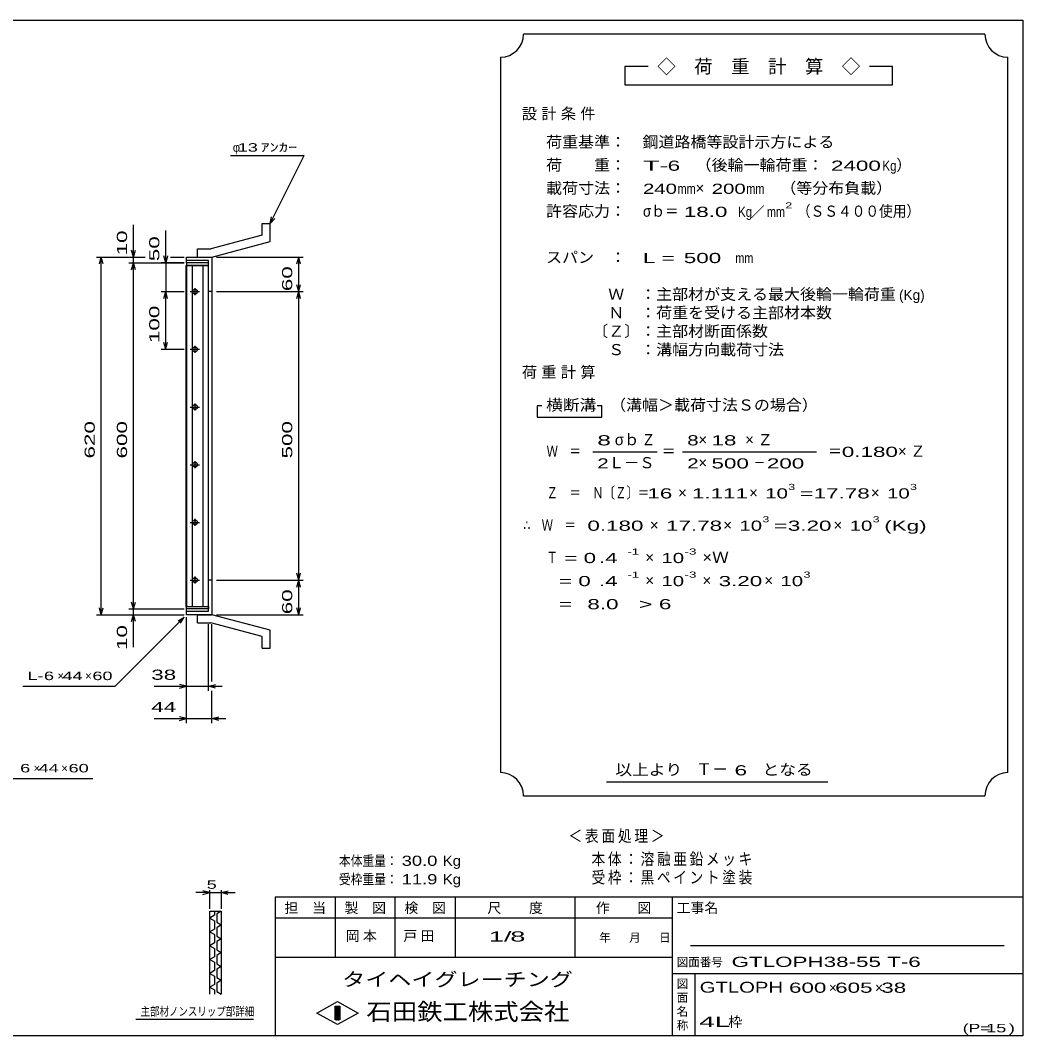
# Model space of a CAD drawing. Units: millimetres, scale not verified. Extents: x -1456 to 1385, y -1026 to 843.
# Drawn here: x -353 to 1385, y -917 to 843 of the extents above; entities that cross this region are included whole.
import ezdxf
from ezdxf.enums import TextEntityAlignment as Align

# ---------------------------------------------------------------- set-up
doc = ezdxf.new("R2010")
doc.units = ezdxf.units.MM
doc.header["$LTSCALE"] = 8
for name, color, linetype, lineweight in [('0_2', 150, 'Continuous', 25), ('16', 3, 'Continuous', 25), ('19', 6, 'Continuous', 25), ('22', 4, 'Continuous', 25), ('32', 4, 'Continuous', 25), ('54', 2, 'Continuous', 25), ('56', 2, 'Continuous', 25)]:
    doc.layers.add(name, color=color, linetype=linetype, lineweight=lineweight)
doc.styles.add('ベクトル', font='')
doc.styles.get('ベクトル').set_extended_font_data('ベクトル')

msp = doc.modelspace()

# ---------------------------------------------------------------- linework, layer by layer
at = {"layer": '0_2'}
for p, q in [((-1383.2, 842.8), (1384.8, 842.8)), ((1384.8, 842.8), (1384.8, -917.2)), ((1384.8, -677.2), (88.8, -677.2)), ((88.8, -677.2), (88.8, -917.2)), ((192.8, -677.2), (192.8, -781.2)), ((296.8, -781.2), (296.8, -677.2)), ((400.8, -677.2), (400.8, -781.2)), ((608.8, -781.2), (608.8, -677.2)), ((776.8, -677.2), (776.8, -917.2)), ((776.8, -713.2), (88.8, -713.2)), ((1352.8, -761.2), (808.8, -761.2)), ((88.8, -781.2), (776.8, -781.2)), ((776.8, -809.2), (1384.8, -809.2)), ((816.8, -917.2), (816.8, -809.2)), ((160.8, -878), (196.8, -858)), ((196.8, -858), (232.8, -878)), ((196.8, -898), (160.8, -878)), ((192.8, -866), (200.8, -866)), ((192.8, -890), (192.8, -866)), ((192.8, -866), (194.4, -866)), ((194.4, -866), (194.4, -890)), ((196, -890), (196, -866)), ((196, -866), (197.6, -866)), ((232.8, -878), (196.8, -898)), ((197.6, -866), (197.6, -890)), ((199.2, -890), (199.2, -866)), ((199.2, -866), (200.8, -866)), ((200.8, -866), (200.8, -890)), ((200.8, -866), (200.8, -890)), ((200.8, -890), (192.8, -890)), ((194.4, -890), (196, -890)), ((197.6, -890), (199.2, -890)), ((1384.8, -917.2), (-1383.2, -917.2))]:
    msp.add_line(p, q, dxfattribs=at)
at = {"layer": '16'}
for p, q in [((-27, 422.5), (-65, 422.5)), ((-65, 422.5), (-65, 418)), ((-27, 418), (-27, 422.5)), ((-65.7, -173), (-65.7, 418)), ((-65.7, 418), (-65, 418)), ((-65, 418), (-27, 418)), ((-65, 418), (-65, -173)), ((-27, 418), (-65, 418)), ((-55.5, 418), (-55.5, -173)), ((-36.5, -173), (-36.5, 418)), ((-27, -173), (-27, 418)), ((-58.5, 372.5), (-42.5, 372.5)), ((-48.5, 375.5), (-52.5, 375.5)), ((-50.5, 378.5), (-50.5, 366.5)), ((-52.5, 369.5), (-48.5, 369.5)), ((-58.5, 272.5), (-42.5, 272.5)), ((-48.5, 275.5), (-52.5, 275.5)), ((-52.5, 269.5), (-48.5, 269.5)), ((-50.5, 278.5), (-50.5, 266.5)), ((-50.5, 178.5), (-50.5, 166.5)), ((-58.5, 172.5), (-42.5, 172.5)), ((-48.5, 175.5), (-52.5, 175.5)), ((-52.5, 169.5), (-48.5, 169.5)), ((-58.5, 72.5), (-42.5, 72.5)), ((-48.5, 75.5), (-52.5, 75.5)), ((-50.5, 78.5), (-50.5, 66.5)), ((-52.5, 69.5), (-48.5, 69.5)), ((-58.5, -27.5), (-42.5, -27.5)), ((-48.5, -24.5), (-52.5, -24.5)), ((-52.5, -30.5), (-48.5, -30.5)), ((-50.5, -21.5), (-50.5, -33.5)), ((-50.5, -121.5), (-50.5, -133.5)), ((-58.5, -127.5), (-42.5, -127.5)), ((-48.5, -124.5), (-52.5, -124.5)), ((-52.5, -130.5), (-48.5, -130.5)), ((-65, -173), (-65.7, -173)), ((-65, -173), (-27, -173)), ((-65, -177.5), (-65, -173)), ((-65, -173), (-27, -173)), ((-27, -173), (-27, -177.5)), ((-27, -177.5), (-65, -177.5))]:
    msp.add_line(p, q, dxfattribs=at)
for centre, radius, start, end in [((-52.5, 372.5), 3, 90, 270), ((-50.5, 372.5), 4, 46.6, 133.4), ((-48.5, 372.5), 3, 270, 90), ((-50.5, 372.5), 4, 226.6, 313.4), ((-52.5, 272.5), 3, 90, 270), ((-50.5, 272.5), 4, 46.6, 133.4), ((-50.5, 272.5), 4, 226.6, 313.4), ((-48.5, 272.5), 3, 270, 90), ((-50.5, 172.5), 4, 46.6, 133.4), ((-52.5, 172.5), 3, 90, 270), ((-50.5, 172.5), 4, 226.6, 313.4), ((-48.5, 172.5), 3, 270, 90), ((-52.5, 72.5), 3, 90, 270), ((-50.5, 72.5), 4, 46.6, 133.4), ((-48.5, 72.5), 3, 270, 90), ((-50.5, 72.5), 4, 226.6, 313.4), ((-52.5, -27.5), 3, 90, 270), ((-50.5, -27.5), 4, 46.6, 133.4), ((-50.5, -27.5), 4, 226.6, 313.4), ((-48.5, -27.5), 3, 270, 90), ((-52.5, -127.5), 3, 90, 270), ((-50.5, -127.5), 4, 46.6, 133.4), ((-50.5, -127.5), 4, 226.6, 313.4), ((-48.5, -127.5), 3, 270, 90)]:
    msp.add_arc(centre, radius, start, end, dxfattribs=at)
at = {"layer": '19'}
for p, q in [((66, 490.5), (80, 490.5)), ((66, 470.5), (66, 490.5)), ((80, 459.5), (80, 490.5)), ((66, 470.5), (-23, 446.5)), ((-21, 432.5), (80, 459.5)), ((-46, 446.5), (-23, 446.5)), ((-46, 432.5), (-46, 446.5)), ((-65, 422.5), (-65, 432.5)), ((-65, 432.5), (-22, 432.5)), ((-27, 426.5), (-65, 426.5)), ((-46, 432.5), (-21, 432.5)), ((-27, -181.5), (-27, 426.5)), ((-22, 432.5), (-21, 431.5)), ((-21, 431.5), (-21, -186.5)), ((-21, 372.5), (-27, 372.5)), ((-21, -127.5), (-27, -127.5)), ((-65, -187.5), (-65, -177.5)), ((-65, -181.5), (-27, -181.5)), ((-22, -187.5), (-65, -187.5)), ((-46, -187.5), (-21, -187.5)), ((-46, -201.5), (-46, -187.5)), ((-21, -186.5), (-22, -187.5)), ((80, -214.5), (-21, -187.5)), ((-46, -201.5), (-23, -201.5)), ((66, -225.5), (-23, -201.5)), ((66, -245.5), (66, -225.5)), ((80, -245.5), (80, -214.5)), ((66, -245.5), (80, -245.5))]:
    msp.add_line(p, q, dxfattribs=at)
at = {"layer": '22'}
for p, q in [((11, 608.5), (139, 608.5)), ((80, 490.5), (139, 608.5)), ((80, 490.5), (82.4, 502.2)), ((80, 490.5), (88, 499.3)), ((-157, 432.5), (-157, 488.5)), ((-101, 422.5), (-101, 478.5)), ((-157, 432.5), (-160.2, 444.5)), ((-157, 432.5), (-153.8, 444.5)), ((-221, 432.5), (-137, 432.5)), ((-216.2, 420.5), (-213, 432.5)), ((-209.8, 420.5), (-213, 432.5)), ((-213, -187.5), (-213, 432.5)), ((-165, 432.5), (-137, 432.5)), ((-165, 422.5), (-69, 422.5)), ((-160.2, 410.5), (-157, 422.5)), ((-157, 422.5), (-157, 432.5)), ((-153.8, 410.5), (-157, 422.5)), ((-157, -177.5), (-157, 422.5)), ((-69, 422.5), (-109, 422.5)), ((-101, 422.5), (-104.2, 434.5)), ((-97.8, 434.5), (-101, 422.5)), ((-101, 422.5), (-101, 372.5)), ((-93, 432.5), (-69, 432.5)), ((-93, 432.5), (-69, 432.5)), ((-13, 432.5), (137.4, 432.5)), ((126.2, 420.5), (129.4, 432.5)), ((132.6, 420.5), (129.4, 432.5)), ((129.4, 372.5), (129.4, 432.5)), ((-109, 372.5), (-69, 372.5)), ((-104.2, 360.5), (-101, 372.5)), ((-97.8, 360.5), (-101, 372.5)), ((-101, 272.5), (-101, 372.5)), ((-13, 372.5), (137.4, 372.5)), ((129.4, 372.5), (126.2, 384.5)), ((126.2, 360.5), (129.4, 372.5)), ((129.4, 372.5), (132.6, 384.5)), ((132.6, 360.5), (129.4, 372.5)), ((129.4, -127.5), (129.4, 372.5)), ((-101, 272.5), (-104.2, 284.5)), ((-101, 272.5), (-97.8, 284.5)), ((-109, 272.5), (-69, 272.5)), ((129.4, -127.5), (126.2, -115.5)), ((129.4, -127.5), (132.6, -115.5)), ((-13, -127.5), (137.4, -127.5)), ((126.2, -139.5), (129.4, -127.5)), ((132.6, -139.5), (129.4, -127.5)), ((129.4, -187.5), (129.4, -127.5)), ((-213, -187.5), (-216.2, -175.5)), ((-213, -187.5), (-209.8, -175.5)), ((-157, -177.5), (-160.2, -165.5)), ((-157, -177.5), (-153.8, -165.5)), ((129.4, -187.5), (126.2, -175.5)), ((129.4, -187.5), (132.6, -175.5)), ((-221, -187.5), (-69, -187.5)), ((-189, -311.5), (-69, -191.5)), ((-165, -177.5), (-69, -177.5)), ((-165, -187.5), (-69, -187.5)), ((-160.2, -199.5), (-157, -187.5)), ((-157, -187.5), (-157, -177.5)), ((-153.8, -199.5), (-157, -187.5)), ((-157, -243.5), (-157, -187.5)), ((-79.4, -197.9), (-69, -191.5)), ((-75.4, -201.9), (-69, -191.5)), ((-65, -319.5), (-65, -191.5)), ((-65, -375.5), (-65, -191.5)), ((-13, -187.5), (137.4, -187.5)), ((-27, -319.5), (-27, -203.7)), ((-21, -303.5), (-21, -203.7)), ((-349, -311.5), (-189, -311.5)), ((-121, -311.5), (-65, -311.5)), ((-65, -311.5), (-77, -308.3)), ((-77, -314.7), (-65, -311.5)), ((-65, -311.5), (-27, -311.5)), ((-27, -311.5), (-15, -308.3)), ((-15, -314.7), (-27, -311.5)), ((-27, -311.5), (-3, -311.5)), ((-21, -375.5), (-21, -319.5)), ((-121, -367.5), (-65, -367.5)), ((-65, -367.5), (-77, -364.3)), ((-77, -370.7), (-65, -367.5)), ((-65, -367.5), (-21, -367.5)), ((-21, -367.5), (-9, -364.3)), ((-9, -370.7), (-21, -367.5)), ((-21, -367.5), (3, -367.5)), ((-390.3, -471.5), (-227.3, -471.5))]:
    msp.add_line(p, q, dxfattribs=at)
at = {"layer": '32'}
for p, q in [((-24.8, -669.2), (-36.8, -666)), ((-24.8, -697.2), (-24.8, -665.2)), ((-4.8, -665.2), (-4.8, -697.2)), ((-4.8, -669.2), (7.2, -666)), ((-24.8, -669.2), (-48.8, -669.2)), ((-36.8, -672.4), (-24.8, -669.2)), ((-24.8, -669.2), (-4.8, -669.2)), ((7.2, -672.4), (-4.8, -669.2)), ((-4.8, -669.2), (19.2, -669.2)), ((-24.8, -701.2), (-4.8, -701.2)), ((-24.8, -845.2), (-24.8, -701.2)), ((-16.8, -701.2), (-16.8, -708.4)), ((-4.8, -701.2), (-12.8, -706)), ((-4.8, -701.2), (-4.8, -845.2)), ((-16.8, -708.4), (-24.8, -713.2)), ((-24.8, -713.2), (-16.8, -718)), ((-16.8, -718), (-16.8, -732.4)), ((-12.8, -706), (-12.8, -720.4)), ((-12.8, -720.4), (-4.8, -725.2)), ((-16.8, -732.4), (-24.8, -737.2)), ((-24.8, -737.2), (-16.8, -742)), ((-4.8, -725.2), (-12.8, -730)), ((-12.8, -730), (-12.8, -744.4)), ((-16.8, -756.4), (-24.8, -761.2)), ((-16.8, -742), (-16.8, -756.4)), ((-12.8, -744.4), (-4.8, -749.2)), ((-4.8, -749.2), (-12.8, -754)), ((-12.8, -754), (-12.8, -768.4)), ((-24.8, -761.2), (-16.8, -766)), ((-16.8, -766), (-16.8, -780.4)), ((-12.8, -768.4), (-4.8, -773.2)), ((-4.8, -773.2), (-12.8, -778)), ((-16.8, -780.4), (-24.8, -785.2)), ((-24.8, -785.2), (-16.8, -790)), ((-16.8, -790), (-16.8, -804.4)), ((-12.8, -778), (-12.8, -792.4)), ((-16.8, -804.4), (-24.8, -809.2)), ((-24.8, -809.2), (-16.8, -814)), ((-12.8, -792.4), (-4.8, -797.2)), ((-4.8, -797.2), (-12.8, -802)), ((-12.8, -802), (-12.8, -816.4)), ((-16.8, -814), (-16.8, -828.4)), ((-12.8, -816.4), (-4.8, -821.2)), ((-4.8, -821.2), (-12.8, -826)), ((-12.8, -826), (-12.8, -840.4)), ((-16.8, -828.4), (-24.8, -833.2)), ((-24.8, -833.2), (-16.8, -838)), ((-16.8, -838), (-16.8, -845.2)), ((-12.8, -840.4), (-4.8, -845.2)), ((51.2, -889.2), (-152.8, -889.2))]:
    msp.add_line(p, q, dxfattribs=at)
at = {"layer": '56', "color": 4}
for p, q in [((1319.2, 818.8), (519.2, 818.8)), ((479.2, 778.8), (479.2, -461.2)), ((1359.2, -461.2), (1359.2, 778.8)), ((735.2, 762.8), (695.2, 762.8)), ((695.2, 762.8), (695.2, 730.8)), ((1159.2, 762.8), (1119.2, 762.8)), ((1159.2, 730.8), (1159.2, 762.8)), ((695.2, 730.8), (1159.2, 730.8)), ((551.2, 174.8), (543.2, 174.8)), ((543.2, 174.8), (543.2, 154.8)), ((655.2, 174.8), (647.2, 174.8)), ((655.2, 154.8), (655.2, 174.8)), ((543.2, 154.8), (655.2, 154.8)), ((639.2, 94.8), (751.2, 94.8)), ((795.2, 94.8), (1027.2, 94.8)), ((663.2, -477.2), (1047.2, -477.2)), ((519.2, -501.2), (1319.2, -501.2))]:
    msp.add_line(p, q, dxfattribs=at)
for centre, start, end in [((479.2, 818.8), 270, 0), ((1359.2, 818.8), 180, 270), ((479.2, -501.2), 0, 90), ((1359.2, -501.2), 90, 180)]:
    msp.add_arc(centre, 40, start, end, dxfattribs=at)

# ---------------------------------------------------------------- texts
at = {"layer": '0_2', "style": 'ベクトル'}
for s, height, p in [('担\u3000当', 17.6, (104.8, -695.6)), ('製\u3000図', 17.6, (208.8, -695.6)), ('検\u3000図', 17.6, (312.8, -695.6)), ('尺\u3000\u3000度', 17.6, (456.8, -695.6)), ('作\u3000\u3000図', 17.6, (644.8, -695.6)), ('工事名', 17.6, (784.8, -695.6)), ('年', 14.7, (650.4, -747.2)), ('月', 14.7, (702.4, -747.2)), ('日', 14.7, (754.4, -747.2)), ('図面番号', 14.66, (784.8, -789.6)), ('図', 14.7, (784.8, -827.2)), ('面', 14.7, (784.8, -851.2)), ('名', 14.7, (784.8, -875.2)), ('称', 14.7, (784.8, -899.2))]:
    msp.add_text(s, height=height, dxfattribs=at).set_placement(p, align=Align.MIDDLE_LEFT)
at = {"layer": '0_2', "color": 222, "style": 'ベクトル'}
for s, height, width, p in [('タイヘイグレーチング', 23.46, 1.25, (204.8, -819.6)), ('石田鉄工株式会社', 29.33, 1.1, (246.8, -875.6))]:
    msp.add_text(s, height=height, dxfattribs=dict(at, width=width)).set_placement(p, align=Align.MIDDLE_LEFT)
at = {"layer": '22', "color": 2, "style": 'ベクトル'}
for s, height, p in [('φ', 14.7, (15, 622.5)), ('×', 14.7, (-289, -293.5)), ('×', 14.7, (-241, -293.5)), ('×', 14.7, (-330.3, -453.5)), ('×', 14.7, (-282.3, -453.5)), ('×', 17.6, (1048.8, -834)), ('×', 17.6, (1128.8, -834)), ('枠', 17.6, (874.4, -893.2))]:
    msp.add_text(s, height=height, dxfattribs=at).set_placement(p, align=Align.MIDDLE_LEFT)
for s, height, width, p in [(' 13 ', 14.66, 1.6, (15, 622.5)), ('ｱﾝｶｰ', 14.66, 1.6, (63, 622.5)), ('L-', 14.66, 1.6, (-341, -293.5)), (' 6 ', 14.66, 1.6, (-321, -293.5)), (' 44 ', 14.66, 1.6, (-289, -293.5)), (' 60 ', 14.66, 1.6, (-237, -293.5)), (' 38 ', 17.6, 1.65, (-137, -291.5)), (' 44 ', 17.6, 1.65, (-137, -347.5)), (' 6 ', 14.66, 1.6, (-362.3, -453.5)), (' 44 ', 14.66, 1.6, (-330.3, -453.5)), (' 60', 14.66, 1.6, (-278.3, -453.5)), ('本体重量：', 17.6, 0.85, (199.2, -614)), (' 30.0', 17.6, 1.35, (299.2, -614)), ('Kg', 17.6, 1.1, (379.2, -614)), ('受枠重量：', 17.6, 0.85, (199.2, -646)), (' 11.9', 17.6, 1.35, (299.2, -646)), ('Kg', 17.6, 1.1, (379.2, -646)), ('GTLOPH', 18.77, 1.4, (824.8, -833.2)), (' 600 ', 17.6, 1.65, (968.8, -834)), (' 605 ', 17.6, 1.65, (1048.8, -834)), (' 38 ', 17.6, 1.65, (1128.8, -834)), ('4L', 17.6, 2.05, (824, -893.2)), ('(P=', 14.66, 1.55, (1280.8, -904)), (' 15 ', 14.66, 1.6, (1312.8, -904)), (')', 14.7, 1.6, (1360.8, -904))]:
    msp.add_text(s, height=height, dxfattribs=dict(at, width=width)).set_placement(p, align=Align.MIDDLE_LEFT)
at = {"layer": '22', "color": 2, "style": 'ベクトル', "width": 1.65}
for s, p in [(' 10 ', (-177, 424.5)), (' 50 ', (-121, 414.5)), (' 60 ', (109.4, 362.5)), (' 100 ', (-121, 272.5)), (' 620 ', (-233, 72.5)), (' 600 ', (-177, 72.5)), (' 500 ', (109.4, 72.5)), (' 60 ', (109.4, -197.5)), (' 10 ', (-177, -259.5))]:
    msp.add_text(s, height=17.6, rotation=90, dxfattribs=at).set_placement(p, align=Align.MIDDLE_LEFT)
at = {"layer": '22', "color": 2, "char_height": 17.6, "attachment_point": 4, "style": 'ベクトル'}
for s, insert in [('\\T1.25;岡本\u3000', (210.8, -745.2)), ('\\T1.25;戸田\u3000', (310.8, -745.2))]:
    msp.add_mtext(s, dxfattribs=dict(at, insert=insert))
at = {"layer": '32', "color": 2, "style": 'ベクトル'}
for s, width, p in [(' 5 ', 1.6, (-38.8, -655.2)), ('主部材ノンスリップ部詳細', 0.8, (-144.8, -875.2))]:
    msp.add_text(s, height=14.66, dxfattribs=dict(at, width=width)).set_placement(p, align=Align.MIDDLE_LEFT)
at = {"layer": '54', "style": 'ベクトル'}
for s, width, p in [('1/', 2, (459.2, -745.2)), (' 8 ', 2, (483.2, -745.2)), ('GTLOPH38-55 T-6         ', 1.65, (880, -789.2))]:
    msp.add_text(s, height=17.6, dxfattribs=dict(at, width=width)).set_placement(p, align=Align.MIDDLE_LEFT)
at = {"layer": '54', "char_height": 20.53, "attachment_point": 4, "style": 'ベクトル'}
for s, insert in [('\\T1.2;\\W0.85;＜表面処理＞', (597.2, -572)), ('\\T1.19;\\W0.85;本体：溶融亜鉛メッキ', (637.2, -612)), ('\\T1.19;\\W0.85;受枠：黒ペイント塗装', (637.2, -644))]:
    msp.add_mtext(s, dxfattribs=dict(at, insert=insert))
at = {"layer": '56', "style": 'ベクトル'}
for s, height, p in [('◇\u3000荷\u3000重\u3000計\u3000算\u3000◇', 23.46, (751.2, 762.8)), ('）', 19.4, (1165.6, 592)), ('×', 19.4, (817.6, 552)), ('／', 17.6, (913.2, 510.8)), ('(Kg)', 17.6, (1170.4, 366.8)), ('σｂ', 19.35, (677.6, 116)), ('×', 19.4, (822.4, 116)), ('Ｌ－Ｓ', 19.35, (667.2, 76)), ('×', 19.4, (822.4, 76)), ('×', 19.4, (787.2, 24)), ('×', 19.4, (910.4, 24)), ('×', 19.4, (1121.6, 24)), ('×', 19.4, (738.4, -32)), ('×', 19.4, (865.6, -32)), ('×', 19.4, (1056.8, -32)), ('×', 19.4, (730.4, -88)), ('×', 19.4, (730.4, -128)), ('×', 19.4, (829.6, -128)), ('×', 19.4, (936.8, -128)), ('Ｔ－', 20.53, (818.4, -455.2))]:
    msp.add_text(s, height=height, dxfattribs=at).set_placement(p, align=Align.MIDDLE_LEFT)
for s, height, width, p in [('荷重基準：\u3000', 19.35, 1.05, (558.4, 632)), ('鋼道路橋等設計示方による', 19.35, 1.05, (725.6, 632)), ('荷\u3000\u3000重：\u3000', 19.35, 1.05, (558.4, 592)), ('T-', 17.6, 2, (726.4, 590.8)), (' 6 ', 17.6, 1.65, (758.4, 590.8)), ('（後輪一輪荷重：', 19.35, 1.05, (817.6, 592)), (' 2400', 17.6, 1.65, (1041.6, 590.8)), ('Kg', 17.6, 0.85, (1141.6, 590.8)), ('載荷寸法：\u3000', 19.35, 1.05, (558.4, 552)), ('\u3000（等分布負載）', 19.35, 1.05, (936.8, 552)), ('240', 17.6, 1.5, (726.4, 550.8)), ('mm', 17.6, 0.8, (786.4, 550.8)), ('200', 17.6, 1.5, (845.6, 550.8)), ('mm', 17.6, 0.8, (905.6, 550.8)), ('許容応力：\u3000', 19.35, 1.05, (558.4, 512)), ('σｂ＝', 19.35, 0.9, (726.4, 512)), (' 18.0', 17.6, 1.65, (786.4, 510.8)), ('Kg', 17.6, 0.85, (891.2, 510.8)), ('mm', 17.6, 0.8, (941.2, 510.8)), ('2', 10.6, 1.5, (973.2, 522)), ('（ＳＳ４００使用）', 19.35, 0.9, (993.2, 512)), ('スパン\u3000：\u3000', 19.35, 1.05, (558.4, 432)), ('L =', 17.6, 1.65, (726.4, 430.8)), (' 500 ', 17.6, 1.65, (786.4, 430.8)), ('mm', 17.6, 0.8, (886.4, 430.8)), ('\u3000Ｗ\u3000：主部材が支える最大後輪一輪荷重', 19.35, 1.05, (638.4, 368)), ('\u3000Ｎ\u3000：荷重を受ける主部材本数', 19.35, 1.05, (638.4, 336)), ('〔Ｚ〕：主部材断面係数', 19.35, 1.05, (638.4, 304)), ('\u3000Ｓ\u3000：溝幅方向載荷寸法', 19.35, 1.05, (638.4, 272)), ('横断溝', 19.35, 1.1, (558.4, 176)), ('\u3000（溝幅＞載荷寸法Ｓの場合）', 19.35, 1.05, (641.6, 176)), ('8', 17.6, 1.8, (647.2, 114.8)), ('Ｚ', 19.4, 0.9, (724, 116)), ('8', 17.6, 1.5, (803.2, 114.8)), (' 18 ', 17.6, 1.65, (834.4, 114.8)), ('Ｗ\u3000＝', 19.35, 0.75, (559.2, 96)), ('＝', 19.4, 0.9, (759.2, 96)), ('＝', 19.4, 0.9, (1047.2, 96)), ('0.180', 17.6, 1.65, (1071.2, 94.8)), ('2', 17.6, 1.5, (647.2, 74.8)), ('2', 17.6, 1.5, (803.2, 74.8)), (' 500 ', 17.6, 1.65, (834.4, 74.8)), ('－', 19.4, 0.75, (918.4, 76)), (' 200 ', 17.6, 1.65, (930.4, 74.8)), ('Ｚ\u3000＝\u3000Ｎ〔Ｚ〕＝', 19.35, 0.75, (559.2, 24)), ('3', 10.6, 1.5, (978.4, 34)), ('3', 10.6, 1.5, (1189.6, 34)), (' 16 ', 17.6, 1.65, (723.2, 22.8)), ('1.111', 17.6, 1.65, (811.2, 22.8)), ('10', 17.6, 1.5, (938.4, 22.8)), ('=', 17.6, 1.7, (998.4, 22.8)), ('17.78', 17.6, 1.65, (1022.4, 22.8)), ('10', 17.6, 1.5, (1149.6, 22.8)), ('3', 10.6, 1.5, (933.6, -22)), ('3', 10.6, 1.5, (1124.8, -22)), ('∴\u3000Ｗ\u3000＝', 19.35, 0.75, (519.2, -32)), (' 0.180', 17.6, 1.65, (619.2, -33.2)), ('17.78', 17.6, 1.65, (766.4, -33.2)), ('10', 17.6, 1.5, (893.6, -33.2)), ('=', 17.6, 1.7, (953.6, -33.2)), ('3.20', 17.6, 1.65, (977.6, -33.2)), ('10', 17.6, 1.5, (1084.8, -33.2)), ('(Kg)', 17.6, 1.65, (1144.8, -33.2)), ('Ｔ', 19.4, 0.75, (559.2, -88)), (' = 0', 17.6, 1.65, (579.2, -89.2)), (' .4 ', 17.6, 1.65, (639.2, -89.2)), ('-1', 10.56, 1.65, (699.2, -78)), ('10', 17.6, 1.5, (758.4, -89.2)), ('-3', 10.56, 1.65, (798.4, -78)), ('×Ｗ', 19.35, 1.1, (829.6, -88)), ('  = 0', 17.6, 1.65, (559.2, -129.2)), (' .4 ', 17.6, 1.65, (639.2, -129.2)), ('-1', 10.56, 1.65, (699.2, -118)), ('10', 17.6, 1.5, (758.4, -129.2)), ('-3', 10.56, 1.65, (798.4, -118)), ('3.20', 17.6, 1.65, (857.6, -129.2)), ('10', 17.6, 1.5, (964.8, -129.2)), ('3', 10.6, 1.5, (1004.8, -118)), ('  =', 17.6, 1.65, (559.2, -169.2)), (' 8.0', 17.6, 1.65, (619.2, -169.2)), ('>', 17.6, 1.7, (719.2, -169.2)), (' 6 ', 17.6, 1.65, (743.2, -169.2)), ('以上より\u3000', 19.35, 1.1, (678.4, -456)), (' 6 ', 17.6, 1.65, (874.4, -457.2)), ('となる', 19.35, 1.1, (933.6, -456))]:
    msp.add_text(s, height=height, dxfattribs=dict(at, width=width)).set_placement(p, align=Align.MIDDLE_LEFT)
at = {"layer": '56', "char_height": 19.35, "attachment_point": 4, "style": 'ベクトル'}
for s, insert in [('\\T1.28;設計条件', (516.4, 680)), ('\\T1.28;荷重計算', (516.4, 232)), ('\\T1.42;×Ｚ', (903.6, 116)), ('\\T1.42;×Ｚ', (1168.4, 96))]:
    msp.add_mtext(s, dxfattribs=dict(at, insert=insert))

doc.saveas('drawing.dxf')
